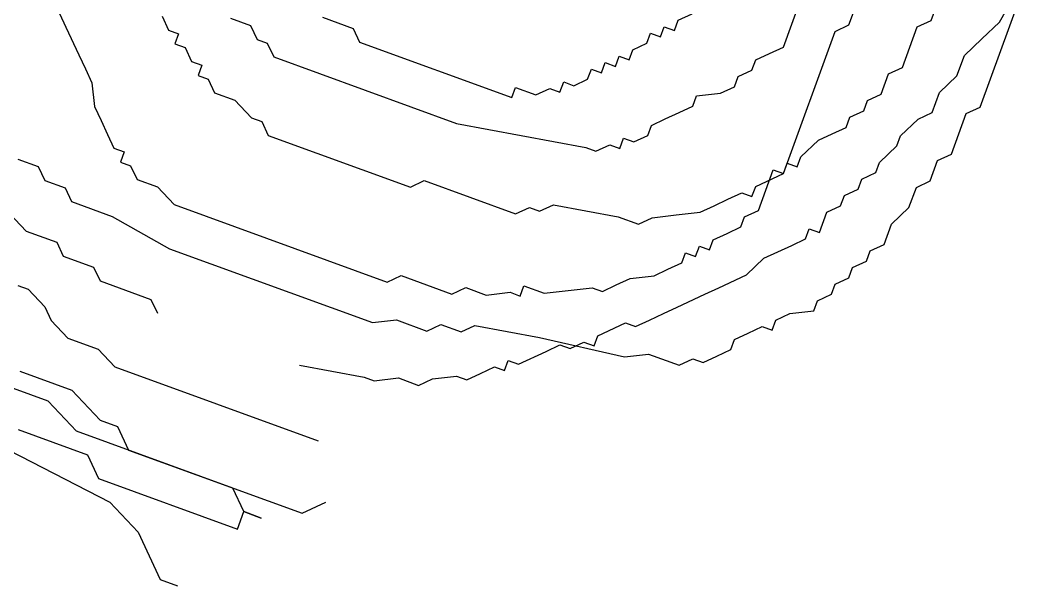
# Model space of a CAD drawing. Header units: inches. Extents: x -50945 to 250244, y -404780 to 18493.
# Drawn here: x 224597.4 to 224680.4, y -311731.4 to -311685 of the extents above; entities that cross this region are included whole.
import ezdxf
from ezdxf.xclip import XClip

# ---------------------------------------------------------------- set-up
doc = ezdxf.new("R2010")
doc.units = ezdxf.units.IN
doc.header["$MEASUREMENT"] = 0
doc.header["$XCLIPFRAME"] = 2
doc.linetypes.add('iGo户型优化31', pattern=[0.35, 0.25, -0.1])
doc.layers.add('iGo户型优化', color=7, linetype='Continuous')
doc.layers.add('天棚材质标注', color=2, linetype='Continuous', lineweight=5)

# ---------------------------------------------------------------- blocks, each defined once
blk = doc.blocks.new('抖音iGo户型优化-0853')
at = {"layer": 'iGo户型优化', "color": 251, "ltscale": 100}
for p, q in [((-1092.3, -204325.88), (-1102.77, -204346.34)), ((-1058.24, -204330.9), (-1060.95, -204333.47)), ((-1091.57, -204332.21), (-1095.47, -204342.93)), ((-1087.19, -204336.84), (-1085.24, -204331.48)), ((-1082.56, -204332.46), (-1085.49, -204340.49)), ((-1069.35, -204332.18), (-1069.92, -204333.75)), ((-1049.85, -204332.19), (-1050.99, -204335.32)), ((-1069.92, -204333.75), (-1072.62, -204336.31)), ((-1060.95, -204333.47), (-1062.66, -204338.17)), ((-1050.99, -204335.32), (-1053.12, -204336.32)), ((-1091.82, -204341.22), (-1087.19, -204336.84)), ((-1074.76, -204337.31), (-1077.47, -204339.88)), ((-1072.62, -204336.31), (-1074.76, -204337.31)), ((-1053.12, -204336.32), (-1054.26, -204339.45)), ((-1062.66, -204338.17), (-1064.8, -204339.16)), ((-1027.36, -204338.6), (-1029.49, -204339.59)), ((-1077.47, -204339.88), (-1079.18, -204344.58)), ((-1064.8, -204339.16), (-1066.51, -204343.86)), ((-1056.4, -204340.45), (-1058.68, -204346.71)), ((-1054.26, -204339.45), (-1056.4, -204340.45)), ((-1029.49, -204339.59), (-1033.76, -204341.59)), ((-1100.59, -204365.33), (-1091.82, -204341.22)), ((-1085.49, -204340.49), (-1090.12, -204344.88)), ((-1033.76, -204341.59), (-1035.9, -204342.58)), ((-1095.47, -204342.93), (-1099.12, -204344.63)), ((-1035.9, -204342.58), (-1038.04, -204343.58)), ((-1099.12, -204344.63), (-1106.92, -204366.06)), ((-1090.12, -204344.88), (-1091.09, -204347.55)), ((-1079.18, -204344.58), (-1081.88, -204347.14)), ((-1068.64, -204344.86), (-1071.49, -204352.7)), ((-1066.51, -204343.86), (-1068.64, -204344.86)), ((-1043.87, -204345), (-1046.01, -204346)), ((-1041.74, -204344.01), (-1043.87, -204345)), ((-1038.04, -204343.58), (-1041.74, -204344.01)), ((-1102.77, -204346.34), (-1107.4, -204350.72)), ((-1046.01, -204346), (-1048.14, -204347)), ((-1091.09, -204347.55), (-1094.74, -204349.26)), ((-1081.88, -204347.14), (-1093.29, -204378.48)), ((-1058.68, -204346.71), (-1063.67, -204355.54)), ((-1050.28, -204348), (-1050.85, -204349.56)), ((-1048.72, -204348.57), (-1050.28, -204348)), ((-1048.14, -204347), (-1048.72, -204348.57)), ((-1094.74, -204349.26), (-1104.49, -204376.05)), ((-1050.85, -204349.56), (-1052.99, -204350.56)), ((-1107.4, -204350.72), (-1111.05, -204352.42)), ((-1052.99, -204350.56), (-1054.13, -204353.69)), ((-1111.05, -204352.42), (-1114.7, -204354.13)), ((-1071.49, -204352.7), (-1073.63, -204353.69)), ((-1114.7, -204354.13), (-1115.68, -204356.81)), ((-1054.13, -204353.69), (-1056.83, -204356.26)), ((-1027.79, -204354.41), (-1029.93, -204355.4)), ((-1063.67, -204355.54), (-1075.07, -204386.88)), ((-1029.93, -204355.4), (-1030.5, -204356.97)), ((-1056.83, -204356.26), (-1068.81, -204389.16)), ((-1032.06, -204356.4), (-1032.63, -204357.97)), ((-1030.5, -204356.97), (-1032.06, -204356.4)), ((-1034.77, -204358.96), (-1035.34, -204360.53)), ((-1032.63, -204357.97), (-1034.77, -204358.96)), ((-1036.91, -204359.96), (-1037.48, -204361.53)), ((-1035.34, -204360.53), (-1036.91, -204359.96)), ((-1037.48, -204361.53), (-1039.61, -204362.52)), ((-1039.61, -204362.52), (-1040.75, -204365.66)), ((-1104.24, -204367.04), (-1100.59, -204365.33)), ((-1028.08, -204364.95), (-1029.22, -204368.08)), ((-1106.92, -204366.06), (-1104.24, -204367.04)), ((-1040.75, -204365.66), (-1043.46, -204368.22)), ((-1104.24, -204367.04), (-1105.22, -204369.71)), ((-1105.22, -204369.71), (-1104.24, -204367.04)), ((-1043.46, -204368.22), (-1044.03, -204369.79)), ((-1029.22, -204368.08), (-1031.36, -204369.08)), ((-1044.03, -204369.79), (-1046.17, -204370.79)), ((-1031.36, -204369.08), (-1031.93, -204370.64)), ((-1046.17, -204370.79), (-1054.15, -204392.72)), ((-1034.07, -204371.64), (-1044.33, -204399.84)), ((-1031.93, -204370.64), (-1034.07, -204371.64)), ((-1104.49, -204376.05), (-1102.79, -204379.7)), ((-1081.61, -204375.63), (-1083.47, -204385.6)), ((-1027.95, -204379.19), (-1029.66, -204383.89)), ((-1029.66, -204383.89), (-1031.8, -204384.89)), ((-1083.47, -204385.6), (-1084.04, -204387.16)), ((-1031.8, -204384.89), (-1040.35, -204408.39)), ((-1084.04, -204387.16), (-1083.61, -204390.87)), ((-1075.07, -204386.88), (-1074.65, -204390.58)), ((-1068.81, -204389.16), (-1067.81, -204391.3)), ((-1083.61, -204390.87), (-1084.75, -204394)), ((-1074.65, -204390.58), (-1076.36, -204395.28)), ((-1067.81, -204391.3), (-1070.66, -204399.13)), ((-1054.15, -204392.72), (-1053.15, -204394.86)), ((-1084.75, -204394), (-1083.76, -204396.14)), ((-1053.15, -204394.86), (-1058.29, -204408.96)), ((-1083.76, -204396.14), (-1083.33, -204399.84)), ((-1076.36, -204395.28), (-1075.36, -204397.42)), ((-1075.36, -204397.42), (-1076.5, -204400.55)), ((-1070.66, -204399.13), (-1069.67, -204401.27)), ((-1083.33, -204399.84), (-1083.9, -204401.41)), ((-1076.5, -204400.55), (-1075.51, -204402.69)), ((-1069.67, -204401.27), (-1070.81, -204404.4)), ((-1044.33, -204399.84), (-1046.19, -204409.81)), ((-1083.9, -204401.41), (-1082.91, -204403.54)), ((-1075.51, -204402.69), (-1077.36, -204412.66)), ((-1082.91, -204403.54), (-1081.91, -204405.68)), ((-1070.81, -204404.4), (-1070.39, -204408.1)), ((-1081.91, -204405.68), (-1082.48, -204407.25)), ((-1082.48, -204407.25), (-1080.92, -204407.82)), ((-1080.92, -204407.82), (-1081.49, -204409.38)), ((-1070.39, -204408.1), (-1070.96, -204409.67)), ((-1058.29, -204408.96), (-1057.29, -204411.09)), ((-1040.35, -204408.39), (-1038.78, -204408.96)), ((-1038.78, -204408.96), (-1039.92, -204412.09)), ((-1081.49, -204409.38), (-1079.5, -204413.66)), ((-1070.96, -204409.67), (-1069.39, -204410.24)), ((-1069.39, -204410.24), (-1070.53, -204413.37)), ((-1046.19, -204409.81), (-1048.04, -204419.78)), ((-1057.29, -204411.09), (-1057.86, -204412.66)), ((-1039.92, -204412.09), (-1038.93, -204414.23)), ((-1077.36, -204412.66), (-1080.36, -204425.76)), ((-1079.5, -204413.66), (-1078.5, -204415.79)), ((-1070.53, -204413.37), (-1070.11, -204417.08)), ((-1057.86, -204412.66), (-1056.87, -204414.8)), ((-1056.87, -204414.8), (-1058.72, -204424.77)), ((-1038.93, -204414.23), (-1039.5, -204415.8)), ((-1078.5, -204415.79), (-1079.07, -204417.36)), ((-1039.5, -204415.8), (-1037.93, -204416.37)), ((-1037.93, -204416.37), (-1038.5, -204417.93)), ((-1079.07, -204417.36), (-1078.08, -204419.5)), ((-1070.11, -204417.08), (-1069.68, -204420.78)), ((-1038.5, -204417.93), (-1037.51, -204420.07)), ((-1078.08, -204419.5), (-1078.65, -204421.06)), ((-1048.04, -204419.78), (-1048.61, -204421.35)), ((-1078.65, -204421.06), (-1077.08, -204421.63)), ((-1069.68, -204420.78), (-1070.25, -204422.35)), ((-1048.61, -204421.35), (-1047.62, -204423.49)), ((-1037.51, -204420.07), (-1035.94, -204420.64)), ((-1035.94, -204420.64), (-1036.51, -204422.21)), ((-1077.08, -204421.63), (-1075.09, -204425.91)), ((-1070.25, -204422.35), (-1069.26, -204424.48)), ((-1036.51, -204422.21), (-1034.95, -204422.78)), ((-1034.95, -204422.78), (-1035.52, -204424.34)), ((-1069.26, -204424.48), (-1068.26, -204426.62)), ((-1047.62, -204423.49), (-1048.19, -204425.05)), ((-1035.52, -204424.34), (-1033.95, -204424.91)), ((-1080.36, -204425.76), (-1079.93, -204429.47)), ((-1075.09, -204425.91), (-1075.66, -204427.47)), ((-1058.72, -204424.77), (-1059.86, -204427.9)), ((-1048.19, -204425.05), (-1046.62, -204425.62)), ((-1046.62, -204425.62), (-1047.19, -204427.19)), ((-1033.95, -204424.91), (-1034.52, -204426.48)), ((-1075.66, -204427.47), (-1074.67, -204429.61)), ((-1068.26, -204426.62), (-1067.83, -204430.32)), ((-1047.19, -204427.19), (-1046.2, -204429.33)), ((-1034.52, -204426.48), (-1032.96, -204427.05)), ((-1032.96, -204427.05), (-1031.96, -204429.19)), ((-1059.86, -204427.9), (-1058.87, -204430.04)), ((-1046.2, -204429.33), (-1044.63, -204429.9)), ((-1031.96, -204429.19), (-1030.4, -204429.76)), ((-1079.93, -204429.47), (-1081.65, -204434.17)), ((-1074.67, -204429.61), (-1073.67, -204431.75)), ((-1067.83, -204430.32), (-1066.84, -204432.46)), ((-1058.87, -204430.04), (-1058.44, -204433.74)), ((-1044.63, -204429.9), (-1043.64, -204432.03)), ((-1030.4, -204429.76), (-1030.97, -204431.32)), ((-1073.67, -204431.75), (-1072.68, -204433.88)), ((-1066.84, -204432.46), (-1065.84, -204434.6)), ((-1043.64, -204432.03), (-1042.64, -204434.17)), ((-1030.97, -204431.32), (-1029.4, -204431.89)), ((-1029.4, -204431.89), (-1029.97, -204433.46)), ((-1072.68, -204433.88), (-1070.69, -204438.16)), ((-1058.44, -204433.74), (-1058.02, -204437.45)), ((-1029.97, -204433.46), (-1028.41, -204434.03)), ((-1028.41, -204434.03), (-1027.41, -204436.17)), ((-1081.65, -204434.17), (-1080.65, -204436.31)), ((-1065.84, -204434.6), (-1064.28, -204435.17)), ((-1064.28, -204435.17), (-1064.85, -204436.73)), ((-1042.64, -204434.17), (-1041.65, -204436.31)), ((-1080.65, -204436.31), (-1081.22, -204437.87)), ((-1064.85, -204436.73), (-1063.28, -204437.3)), ((-1041.65, -204436.31), (-1040.08, -204436.88)), ((-1040.08, -204436.88), (-1039.65, -204440.58)), ((-1081.22, -204437.87), (-1080.22, -204440.01)), ((-1070.69, -204438.16), (-1069.69, -204440.29)), ((-1063.28, -204437.3), (-1063.85, -204438.87)), ((-1058.02, -204437.45), (-1057.02, -204439.58)), ((-1080.22, -204440.01), (-1079.23, -204442.15)), ((-1069.69, -204440.29), (-1067.7, -204444.57)), ((-1063.85, -204438.87), (-1062.29, -204439.44)), ((-1062.29, -204439.44), (-1061.29, -204441.58)), ((-1057.02, -204439.58), (-1056.03, -204441.72)), ((-1061.29, -204441.58), (-1060.3, -204443.71)), ((-1056.03, -204441.72), (-1055.03, -204443.86)), ((-1039.65, -204440.58), (-1038.66, -204442.72)), ((-1079.23, -204442.15), (-1077.66, -204442.71)), ((-1077.66, -204442.71), (-1076.67, -204444.85)), ((-1038.66, -204442.72), (-1037.09, -204443.29)), ((-1037.09, -204443.29), (-1036.1, -204445.42)), ((-1076.67, -204444.85), (-1075.67, -204446.99)), ((-1067.7, -204444.57), (-1065.14, -204447.27)), ((-1060.3, -204443.71), (-1058.73, -204444.28)), ((-1058.73, -204444.28), (-1057.74, -204446.42)), ((-1055.03, -204443.86), (-1055.6, -204445.42)), ((-1057.74, -204446.42), (-1051.47, -204448.7)), ((-1055.6, -204445.42), (-1054.04, -204445.99)), ((-1054.04, -204445.99), (-1052.04, -204450.27)), ((-1036.1, -204445.42), (-1034.53, -204445.99)), ((-1034.53, -204445.99), (-1033.54, -204448.13)), ((-1075.67, -204446.99), (-1076.24, -204448.55)), ((-1065.14, -204447.27), (-1064.14, -204449.41)), ((-1076.24, -204448.55), (-1074.68, -204449.12)), ((-1074.68, -204449.12), (-1073.68, -204451.26)), ((-1064.14, -204449.41), (-1063.15, -204451.55)), ((-1051.47, -204448.7), (-1052.04, -204450.27)), ((-1033.54, -204448.13), (-1032.54, -204450.27)), ((-1052.04, -204450.27), (-1030.13, -204458.24)), ((-1052.04, -204450.27), (-1050.48, -204450.84)), ((-1050.48, -204450.84), (-1051.05, -204452.4)), ((-1032.54, -204450.27), (-1023.15, -204453.68)), ((-1073.68, -204451.26), (-1073.26, -204454.96)), ((-1063.15, -204451.55), (-1062.15, -204453.68)), ((-1051.05, -204452.4), (-1049.48, -204452.97)), ((-1062.15, -204453.68), (-1060.59, -204454.25)), ((-1060.59, -204454.25), (-1061.16, -204455.82)), ((-1049.48, -204452.97), (-1046.92, -204455.68)), ((-1073.26, -204454.96), (-1071.69, -204455.53)), ((-1071.69, -204455.53), (-1070.7, -204457.67)), ((-1061.16, -204455.82), (-1058.03, -204456.96)), ((-1046.92, -204455.68), (-1045.93, -204457.81)), ((-1058.03, -204456.96), (-1057.03, -204459.1)), ((-1070.7, -204457.67), (-1069.13, -204458.24)), ((-1069.13, -204458.24), (-1068.14, -204460.38)), ((-1045.93, -204457.81), (-1044.93, -204459.95)), ((-1030.13, -204458.24), (-1029.13, -204460.38)), ((-1068.14, -204460.38), (-1066.57, -204460.95)), ((-1057.03, -204459.1), (-1055.47, -204459.67)), ((-1055.47, -204459.67), (-1054.47, -204461.8)), ((-1044.93, -204459.95), (-1043.37, -204460.52)), ((-1043.37, -204460.52), (-1042.37, -204462.66)), ((-1029.13, -204460.38), (-1018.17, -204464.37)), ((-1066.57, -204460.95), (-1065.58, -204463.08)), ((-1054.47, -204461.8), (-1052.91, -204462.37)), ((-1065.58, -204463.08), (-1064.01, -204463.65)), ((-1064.01, -204463.65), (-1063.01, -204465.79)), ((-1052.91, -204462.37), (-1051.91, -204464.51)), ((-1042.37, -204462.66), (-1040.81, -204463.23)), ((-1040.81, -204463.23), (-1039.81, -204465.36)), ((-1051.91, -204464.51), (-1050.34, -204465.08)), ((-1050.34, -204465.08), (-1047.78, -204467.79)), ((-1063.01, -204465.79), (-1059.88, -204466.93)), ((-1039.81, -204465.36), (-1036.68, -204466.5)), ((-1036.68, -204466.5), (-1035.68, -204468.64)), ((-1059.88, -204466.93), (-1057.32, -204469.64)), ((-1047.78, -204467.79), (-1046.22, -204468.35)), ((-1046.22, -204468.35), (-1043.66, -204471.06)), ((-1057.32, -204469.64), (-1054.19, -204470.78)), ((-1035.68, -204468.64), (-1029.42, -204470.92)), ((-1054.19, -204470.78), (-1053.2, -204472.91)), ((-1043.66, -204471.06), (-1042.66, -204473.2)), ((-1029.42, -204470.92), (-1028.43, -204473.06)), ((-1053.2, -204472.91), (-1050.06, -204474.05)), ((-1028.43, -204473.06), (-998.68, -204483.88)), ((-1050.06, -204474.05), (-1049.07, -204476.19)), ((-1042.66, -204473.2), (-1039.53, -204474.34)), ((-1039.53, -204474.34), (-1036.97, -204477.04)), ((-1049.07, -204476.19), (-1042.81, -204478.47)), ((-1036.97, -204477.04), (-1033.84, -204478.18)), ((-1042.81, -204478.47), (-1041.81, -204480.6)), ((-1033.84, -204478.18), (-1031.28, -204480.89)), ((-1041.81, -204480.6), (-1024.59, -204486.87)), ((-1031.28, -204480.89), (-1028.72, -204483.6)), ((-1028.72, -204483.6), (-1019.89, -204488.58))]:
    blk.add_line(p, q, dxfattribs=at)
blk = doc.blocks.new('thytyhy')
at = {"color": 7, "linetype": 'iGo户型优化31', "xscale": 0.5317064318048343, "yscale": 0.5317064318048343, "zscale": 0.5317064318048343}
blk.add_blockref('抖音iGo户型优化-0853', (277574.086, -167715.688), dxfattribs=at)

msp = doc.modelspace()

# ---------------------------------------------------------------- block references
at = {"layer": '天棚材质标注', "color": 6}
ref = msp.add_blockref('thytyhy', (-51763.23, -588712.294), dxfattribs=dict(at, rotation=89.99999999999999))
XClip(ref).set_block_clipping_path([(276904.7874586927, -283764.3061409554), (279962.1796524448, -274923.7453339266)])

doc.saveas('drawing.dxf')
